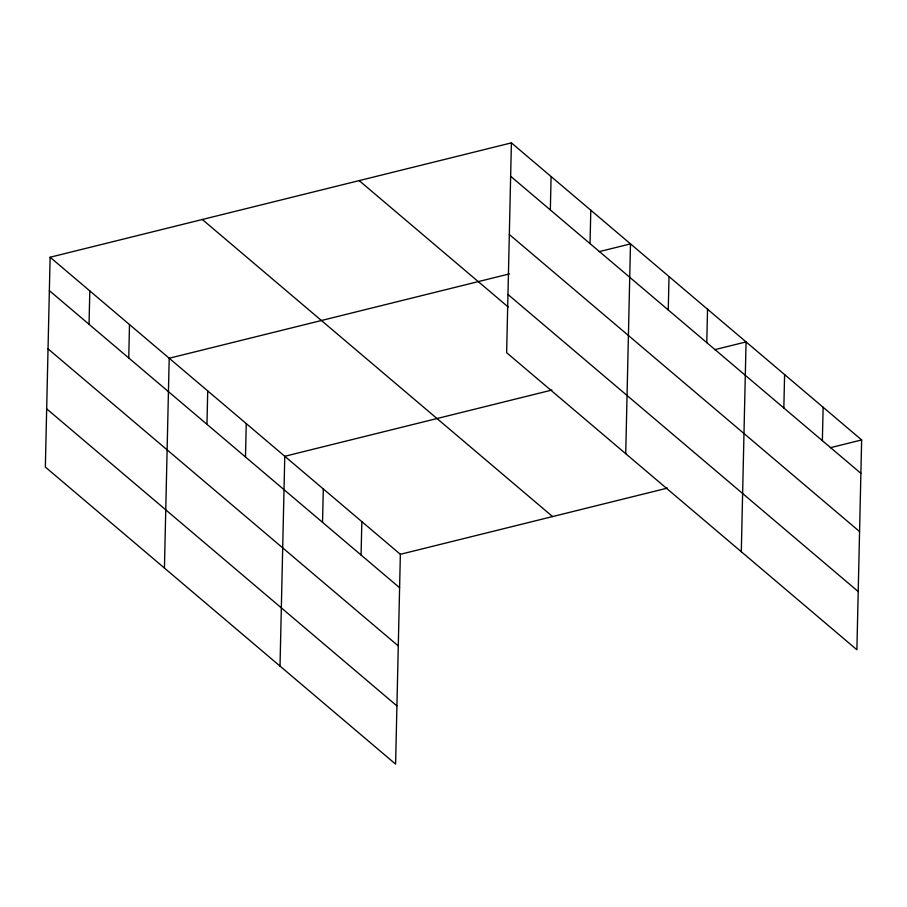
<?xml version="1.0" encoding="UTF-8"?>
<svg xmlns="http://www.w3.org/2000/svg" width="907" height="907" viewBox="0 0 907 907"><rect width="100%" height="100%" fill="white"/><g stroke="black" fill="none" stroke-linecap="round" stroke-linejoin="round"><path stroke-width="1.36" d="M50.112 257.237L45.35 467.06L395.599 764.125L400.361 554.302L50.112 257.237L511.401 142.875L861.65 439.94L856.888 649.763L506.639 352.698L511.401 142.875M89.045 324.309L89.804 290.909M128.737 357.97L129.497 324.581M164.439 568.054L169.201 358.242L509.519 273.869M206.966 424.317L207.726 390.917M245.491 456.992L246.25 423.603M280.014 666.089L284.775 456.278L551.932 390.044M322.541 522.353L323.3 488.952M361.077 555.027L361.836 521.627M550.345 209.936L551.093 176.548M590.038 243.609L590.797 210.209M625.728 453.693L630.49 243.881L599.232 251.636M668.255 309.956L669.015 276.556M706.78 342.631L707.539 309.23M741.302 551.728L746.064 341.916L714.807 349.66M783.841 407.98L784.6 374.591M822.366 440.666L823.125 407.266M400.361 554.302L667.507 488.079M830.393 447.695L861.65 439.94M510.641 176.275L860.89 473.341M509.326 234.494L859.575 531.559M507.965 294.48L858.215 591.545M359.172 180.618L508.226 307.031M202.34 219.505L552.59 516.571M49.352 290.637L399.602 587.702M48.037 348.855L398.275 645.92M46.676 408.842L396.915 705.907"/></g></svg>
